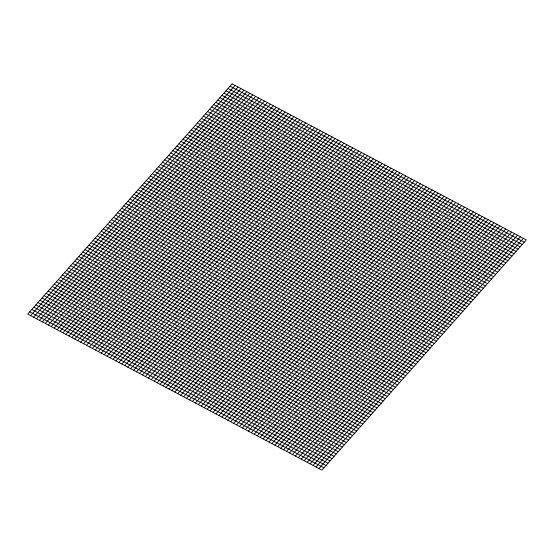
<?xml version="1.0" encoding="UTF-8"?>
<svg xmlns="http://www.w3.org/2000/svg" width="554" height="554" viewBox="0 0 554 554"><rect width="100%" height="100%" fill="white"/><g stroke="black" fill="none" stroke-linecap="round" stroke-linejoin="round"><path stroke-width="0.83" d="M30.643 315.655L235.048 85.455M33.586 317.22L237.985 87.02M36.522 318.779L240.928 88.578M39.466 320.337L243.871 90.136M42.409 321.902L246.814 91.694M45.352 323.46L249.757 93.259M48.295 325.018L252.7 94.817M51.238 326.576L255.636 96.375M54.174 328.141L258.579 97.94M57.117 329.699L261.523 99.498M60.061 331.257L264.466 101.057M63.004 332.816L267.409 102.615M65.947 334.381L270.352 104.18M68.89 335.939L273.288 105.738M71.826 337.497L276.231 107.296M74.769 339.062L279.174 108.861M77.712 340.62L282.118 110.419M80.655 342.178L285.061 111.977M83.599 343.736L288.004 113.535M86.542 345.301L290.94 115.1M89.478 346.859L293.883 116.659M92.421 348.418L296.826 118.217M95.364 349.983L299.769 119.775M98.307 351.541L302.713 121.34M101.25 353.099L305.656 122.898M104.194 354.657L308.592 124.456M107.13 356.222L311.535 126.021M110.073 357.78L314.478 127.579M113.016 359.338L317.421 129.137M115.959 360.896L320.364 130.696M118.902 362.461L323.307 132.261M121.845 364.02L326.244 133.819M124.782 365.578L329.187 135.377M127.725 367.143L332.13 136.942M130.668 368.701L335.073 138.5M133.611 370.259L338.016 140.058M136.554 371.817L340.959 141.616M139.497 373.382L343.896 143.181M142.433 374.94L346.839 144.739M145.377 376.498L349.782 146.298M148.32 378.063L352.725 147.856M151.263 379.622L355.668 149.421M154.206 381.18L358.611 150.979M157.149 382.738L361.547 152.537M160.085 384.303L364.49 154.102M163.028 385.861L367.434 155.66M165.971 387.419L370.377 157.218M168.915 388.977L373.32 158.776M171.858 390.542L376.263 160.341M174.801 392.1L379.199 161.9M177.737 393.659L382.142 163.458M180.68 395.224L385.085 165.023M183.623 396.782L388.029 166.581M186.566 398.34L390.972 168.139M189.51 399.898L393.915 169.697M192.453 401.463L396.851 171.262M195.389 403.021L399.794 172.82M198.332 404.579L402.737 174.378M201.275 406.144L405.68 175.937M204.218 407.702L408.623 177.502M207.161 409.261L411.567 179.06M210.104 410.819L414.503 180.618M213.041 412.384L417.446 182.183M215.984 413.942L420.389 183.741M218.927 415.5L423.332 185.299M221.87 417.058L426.275 186.857M224.813 418.623L429.218 188.422M227.756 420.181L432.155 189.98M230.693 421.739L435.098 191.539M233.636 423.304L438.041 193.104M236.579 424.863L440.984 194.662M239.522 426.421L443.927 196.22M242.465 427.979L446.87 197.778M245.408 429.544L449.806 199.343M248.344 431.102L452.75 200.901M251.287 432.66L455.693 202.459M254.231 434.225L458.636 204.017M257.174 435.783L461.579 205.582M260.117 437.341L464.522 207.141M263.06 438.9L467.458 208.699M265.996 440.465L470.401 210.264M268.939 442.023L473.345 211.822M271.882 443.581L476.288 213.38M274.826 445.139L479.231 214.938M277.769 446.704L482.174 216.503M280.712 448.262L485.11 218.061M283.648 449.82L488.053 219.619M286.591 451.385L490.996 221.184M289.534 452.943L493.939 222.743M292.477 454.502L496.883 224.301M295.421 456.06L499.826 225.859M298.364 457.625L502.762 227.424M301.3 459.183L505.705 228.982M304.243 460.741L508.648 230.54M307.186 462.306L511.591 232.098M310.129 463.864L514.534 233.663M313.072 465.422L517.478 235.221M316.015 466.98L520.414 236.78M318.952 468.546L523.357 238.345M230.062 86.202L524.257 242.202M228.013 88.501L522.214 244.508M225.97 90.801L520.164 246.807M223.927 93.107L518.122 249.113M221.884 95.406L516.079 251.412M219.841 97.712L514.036 253.711M217.798 100.011L511.993 256.017M215.748 102.31L509.95 258.316M213.706 104.616L507.9 260.622M211.663 106.915L505.857 262.921M209.62 109.221L503.815 265.221M207.577 111.52L501.772 267.527M205.534 113.826L499.729 269.826M203.484 116.125L497.686 272.132M201.441 118.424L495.636 274.431M199.398 120.73L493.593 276.737M197.356 123.03L491.55 279.036M195.313 125.336L489.507 281.335M193.27 127.635L487.465 283.641M191.22 129.941L485.422 285.94M189.177 132.24L483.372 288.246M187.134 134.539L481.329 290.545M185.091 136.845L479.286 292.851M183.049 139.144L477.243 295.15M181.006 141.45L475.2 297.45M178.956 143.749L473.158 299.756M176.913 146.048L471.108 302.055M174.87 148.354L469.065 304.361M172.827 150.653L467.022 306.66M170.784 152.959L464.979 308.959M168.741 155.258L462.936 311.265M166.692 157.565L460.893 313.564M164.649 159.864L458.844 315.87M162.606 162.163L456.801 318.169M160.563 164.469L454.758 320.475M158.52 166.768L452.715 322.774M156.477 169.074L450.672 325.073M154.428 171.373L448.629 327.379M152.385 173.679L446.579 329.678M150.342 175.978L444.537 331.984M148.299 178.277L442.494 334.284M146.256 180.583L440.451 336.59M144.213 182.882L438.408 338.889M142.163 185.188L436.365 341.188M140.12 187.487L434.315 343.494M138.078 189.787L432.272 345.793M136.035 192.093L430.229 348.099M133.992 194.392L428.187 350.398M131.949 196.698L426.144 352.697M129.899 198.997L424.101 355.003M127.856 201.303L422.051 357.302M125.813 203.602L420.008 359.608M123.771 205.901L417.965 361.907M121.728 208.207L415.922 364.213M119.685 210.506L413.88 366.513M117.635 212.812L411.837 368.812M115.592 215.111L409.787 371.118M113.549 217.41L407.744 373.417M111.506 219.716L405.701 375.723M109.463 222.016L403.658 378.022M107.421 224.322L401.615 380.321M105.371 226.621L399.572 382.627M103.328 228.927L397.523 384.926M101.285 231.226L395.48 387.232M99.242 233.525L393.437 389.531M97.199 235.831L391.394 391.837M95.156 238.13L389.351 394.136M93.107 240.436L387.308 396.435M91.064 242.735L385.259 398.741M89.021 245.041L383.216 401.041M86.978 247.34L381.173 403.347M84.935 249.639L379.13 405.646M82.892 251.945L377.087 407.952M80.842 254.244L375.044 410.251M78.8 256.55L372.994 412.55M76.757 258.85L370.951 414.856M74.714 261.149L368.909 417.155M72.671 263.455L366.866 419.461M70.628 265.754L364.823 421.76M68.578 268.06L362.78 424.059M66.535 270.359L360.73 426.365M64.493 272.665L358.687 428.664M62.45 274.964L356.644 430.97M60.407 277.263L354.602 433.27M58.364 279.569L352.559 435.576M56.314 281.868L350.516 437.875M54.271 284.174L348.466 440.174M52.228 286.473L346.423 442.48M50.185 288.779L344.38 444.779M48.143 291.079L342.337 447.085M46.1 293.378L340.294 449.384M44.05 295.684L338.252 451.69M42.007 297.983L336.202 453.989M39.964 300.289L334.159 456.288M37.921 302.588L332.116 458.594M35.878 304.887L330.073 460.893M33.836 307.193L328.03 463.199M31.786 309.492L325.987 465.499M29.743 311.798L323.938 467.798M232.105 83.896L27.7 314.097L321.895 470.104L526.3 239.903L232.105 83.896"/></g></svg>
